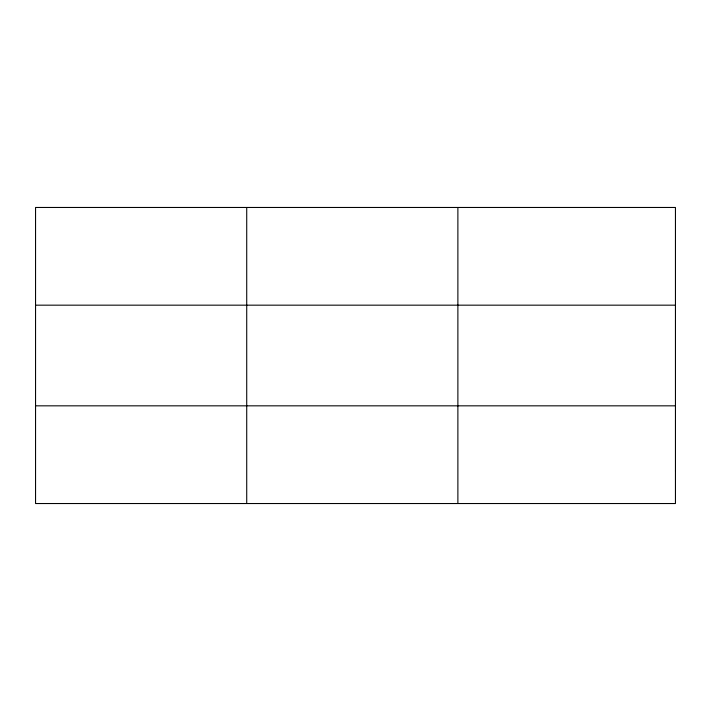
<?xml version="1.0" encoding="UTF-8"?>
<svg xmlns="http://www.w3.org/2000/svg" width="711" height="711" viewBox="0 0 711 711"><rect width="100%" height="100%" fill="white"/><g stroke="black" fill="none" stroke-linecap="round" stroke-linejoin="round"><path stroke-width="1.07" d="M246.717 207.47L246.717 503.53M457.884 207.47L457.884 503.53M35.55 305.17L675.45 305.17M35.55 405.83L675.45 405.83M675.45 470.966L675.45 503.53L35.55 503.53L35.55 207.47L675.45 207.47L675.45 470.966"/></g></svg>
